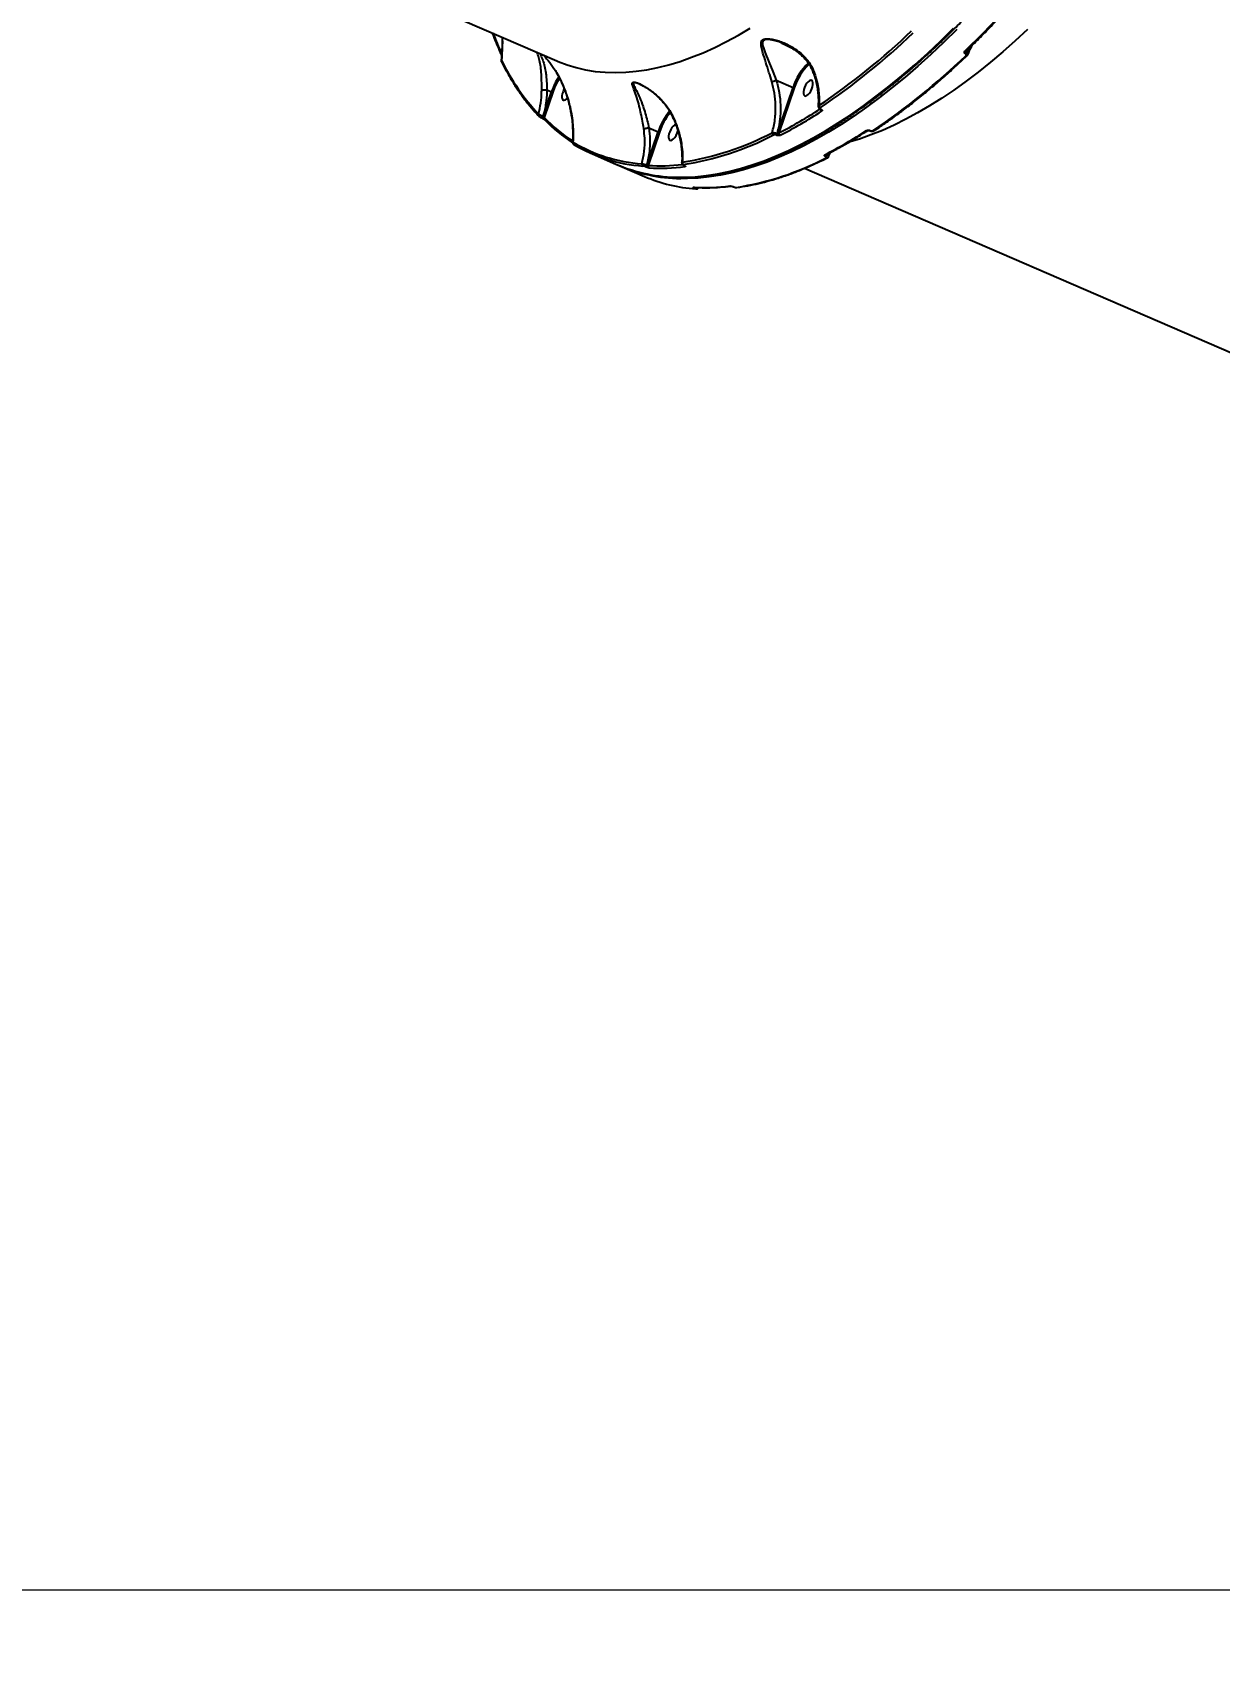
# Model space of a CAD drawing. Header units: millimetres. Extents: x -4153 to 4002, y -5023 to 3197.
# Drawn here: x -843 to -210, y -3019 to -2144 of the extents above; entities that cross this region are included whole.
import ezdxf

# ---------------------------------------------------------------- set-up
doc = ezdxf.new("R2010")
doc.units = ezdxf.units.MM
for name, color, linetype in [('DIKOM_ОБЪЕКТ', 7, 'Continuous'), ('DIKOM_РАЗМЕР_ЗОНА', 7, 'Continuous'), ('DIKOM_РАЗМЕР_ОБЪЕКТА', 7, 'Continuous')]:
    doc.layers.add(name, color=color, linetype=linetype)
doc.styles.add('style1', font='arialbd.ttf', dxfattribs={"width": 0.8})
doc.dimstyles.new('1-50', dxfattribs={"dimtxt": 300, "dimasz": 200, "dimexe": 100, "dimexo": 0, "dimgap": 100, "dimtad": 1, "dimtxsty": 'style1', "dimcen": 200, "dimclrd": 7, "dimclre": 7, "dimclrt": 7, "dimadec": 1, "dimazin": 2, "dimtfac": 1, "dimtmove": 0, "dimatfit": 2, "dimfxl": 0, "dimlwd": 25, "dimlwe": 18, "dimarcsym": 0})

# ---------------------------------------------------------------- blocks, each defined once
blk = doc.blocks.new('*D9')
at = {"layer": 'Defpoints', "color": 0, "transparency": 16777216}
for p in [(2370.19, 1747.32), (-2106.31, -2974.61), (1195.51, -2974.61)]:
    blk.add_point(p, dxfattribs=at)
at = {"layer": 'DIKOM_РАЗМЕР_ОБЪЕКТА', "color": 7, "lineweight": 18, "transparency": 16777216}
for p, q in [((2370.19, 1747.32), (-2206.31, 1747.32)), ((1195.51, -2974.61), (-2206.31, -2974.61))]:
    blk.add_line(p, q, dxfattribs=at)
at = {"layer": 'DIKOM_РАЗМЕР_ОБЪЕКТА', "color": 7, "lineweight": 25, "transparency": 16777216}
blk.add_line((-2106.31, 1547.32), (-2106.31, -2774.61), dxfattribs=at)
at = {"layer": 'DIKOM_РАЗМЕР_ОБЪЕКТА', "color": 7, "transparency": 16777216}
for points in [[(-2139.64, 1547.32), (-2072.98, 1547.32), (-2106.31, 1747.32)], [(-2139.64, -2774.61), (-2072.98, -2774.61), (-2106.31, -2974.61)]]:
    blk.add_solid(points, dxfattribs=at)
at = {"layer": 'DIKOM_РАЗМЕР_ОБЪЕКТА', "color": 7, "transparency": 16777216, "insert": (-2359.48, -612.26), "char_height": 300, "attachment_point": 5, "rotation": 90, "style": 'style1'}
blk.add_mtext('{\\fArial|b0|i0|c204|p34;4700}', dxfattribs=at)
blk = doc.blocks.new('*D10')
at = {"layer": 'Defpoints', "color": 0, "transparency": 16777216}
for p in [(4001.69, -909.96), (-3216.31, -1859.46), (4001.69, -4923)]:
    blk.add_point(p, dxfattribs=at)
at = {"layer": 'DIKOM_РАЗМЕР_ЗОНА', "color": 7, "lineweight": 18, "transparency": 16777216}
for p, q in [((4001.69, -909.96), (4001.69, -5023)), ((-3216.31, -1859.46), (-3216.31, -5023))]:
    blk.add_line(p, q, dxfattribs=at)
at = {"layer": 'DIKOM_РАЗМЕР_ЗОНА', "color": 7, "lineweight": 25, "transparency": 16777216}
blk.add_line((-3016.31, -4923), (3801.69, -4923), dxfattribs=at)
at = {"layer": 'DIKOM_РАЗМЕР_ЗОНА', "color": 7, "transparency": 16777216}
for points in [[(-3016.31, -4889.67), (-3016.31, -4956.33), (-3216.31, -4923)], [(3801.69, -4889.67), (3801.69, -4956.33), (4001.69, -4923)]]:
    blk.add_solid(points, dxfattribs=at)
at = {"layer": 'DIKOM_РАЗМЕР_ЗОНА', "color": 7, "transparency": 16777216, "insert": (392.69, -4669.83), "char_height": 300, "attachment_point": 5, "style": 'style1'}
blk.add_mtext('{\\fArial|b0|i0|c204|p34;7200}', dxfattribs=at)
blk = doc.blocks.new('*D11')
at = {"layer": 'Defpoints', "color": 0, "transparency": 16777216}
for p in [(2631.36, 3197.31), (-3702.81, -4429.79), (2071.05, -4429.79)]:
    blk.add_point(p, dxfattribs=at)
at = {"layer": 'DIKOM_РАЗМЕР_ЗОНА', "color": 7, "lineweight": 18, "transparency": 16777216}
for p, q in [((2631.36, 3197.31), (-3802.81, 3197.31)), ((2071.05, -4429.79), (-3802.81, -4429.79))]:
    blk.add_line(p, q, dxfattribs=at)
at = {"layer": 'DIKOM_РАЗМЕР_ЗОНА', "color": 7, "lineweight": 25, "transparency": 16777216}
blk.add_line((-3702.81, 2997.31), (-3702.81, -4229.79), dxfattribs=at)
at = {"layer": 'DIKOM_РАЗМЕР_ЗОНА', "color": 7, "transparency": 16777216}
for points in [[(-3736.14, 2997.31), (-3669.48, 2997.31), (-3702.81, 3197.31)], [(-3736.14, -4229.79), (-3669.48, -4229.79), (-3702.81, -4429.79)]]:
    blk.add_solid(points, dxfattribs=at)
at = {"layer": 'DIKOM_РАЗМЕР_ЗОНА', "color": 7, "transparency": 16777216, "insert": (-3955.98, -616.24), "char_height": 300, "attachment_point": 5, "rotation": 90, "style": 'style1'}
blk.add_mtext('{\\fArial|b0|i0|c204|p34;7600}', dxfattribs=at)
blk = doc.blocks.new('*D12')
at = {"layer": 'Defpoints', "color": 0, "transparency": 16777216}
for p in [(-1688.31, 690.56), (2486.69, 690.56), (-1688.31, -3442.2)]:
    blk.add_point(p, dxfattribs=at)
at = {"layer": 'DIKOM_РАЗМЕР_ОБЪЕКТА', "color": 7, "lineweight": 18, "transparency": 16777216}
for p, q in [((-1688.31, 690.56), (-1688.31, -3542.2)), ((2486.69, 690.56), (2486.69, -3542.2))]:
    blk.add_line(p, q, dxfattribs=at)
at = {"layer": 'DIKOM_РАЗМЕР_ОБЪЕКТА', "color": 7, "lineweight": 25, "transparency": 16777216}
blk.add_line((2286.69, -3442.2), (-1488.31, -3442.2), dxfattribs=at)
at = {"layer": 'DIKOM_РАЗМЕР_ОБЪЕКТА', "color": 7, "transparency": 16777216}
for points in [[(-1488.31, -3408.87), (-1488.31, -3475.54), (-1688.31, -3442.2)], [(2286.69, -3408.87), (2286.69, -3475.54), (2486.69, -3442.2)]]:
    blk.add_solid(points, dxfattribs=at)
at = {"layer": 'DIKOM_РАЗМЕР_ОБЪЕКТА', "color": 7, "transparency": 16777216, "insert": (399.19, -3189.03), "char_height": 300, "attachment_point": 5, "style": 'style1'}
blk.add_mtext('{\\fArial|b0|i0|c204|p34;4175}', dxfattribs=at)

msp = doc.modelspace()

# ---------------------------------------------------------------- linework, layer by layer
at = {"layer": 'DIKOM_ОБЪЕКТ', "color": 7, "linetype": 'Continuous'}
for p, q in [((-832.046, -2042.27), (-563.154, -2158.721)), ((-442.278, -2149.679), (-443.203, -2149.265)), ((-344.295, -2152.985), (-344.705, -2154.176)), ((-344.62, -2154.213), (-343.856, -2152.558)), ((-345.072, -2154.964), (-345.157, -2154.927)), ((-344.705, -2154.176), (-344.62, -2154.213)), ((-446.123, -2169.039), (-437.137, -2172.931)), ((-570.37, -2188.215), (-565.973, -2175.187)), ((-565.327, -2175.367), (-569.905, -2188.934)), ((-568.418, -2174.129), (-568.412, -2174.13)), ((-568.412, -2174.13), (-565.973, -2175.187)), ((-445.521, -2197.433), (-437.137, -2172.931)), ((-436.491, -2173.113), (-444.724, -2197.172)), ((-571.263, -2189.122), (-571.236, -2189.134)), ((-570.397, -2188.204), (-570.37, -2188.215)), ((-422.63, -2184.473), (-422.585, -2184.493)), ((-422.342, -2184.416), (-422.296, -2184.435)), ((-515.088, -2214.282), (-509.074, -2196.587)), ((-508.429, -2196.769), (-514.455, -2214.502)), ((-514.121, -2194.402), (-509.074, -2196.587)), ((-445.587, -2197.404), (-445.521, -2197.433)), ((-396.175, -2195.931), (-396.13, -2195.95)), ((-395.886, -2195.873), (-395.841, -2195.893)), ((-446.152, -2198.319), (-446.218, -2198.29)), ((-544.509, -2208.207), (-531.254, -2213.947)), ((-529.604, -2214.662), (-516.35, -2220.402)), ((-515.886, -2215.213), (-515.932, -2215.193)), ((-515.133, -2214.263), (-515.088, -2214.282)), ((-495.433, -2214.423), (-495.367, -2214.451)), ((-495.318, -2214.437), (-495.252, -2214.465)), ((-419.676, -2209.785), (-419.742, -2209.756)), ((-418.989, -2208.514), (-419.111, -2208.87)), ((-419.111, -2208.87), (-419.045, -2208.899)), ((-419.045, -2208.899), (-418.796, -2208.413)), ((-430.948, -2215.977), (-162.056, -2332.429)), ((-489.754, -2226.224), (-489.754, -2226.224)), ((-489.431, -2226.67), (-489.476, -2226.65)), ((-468.957, -2225.889), (-468.891, -2225.917)), ((-468.842, -2225.903), (-468.776, -2225.931))]:
    msp.add_line(p, q, dxfattribs=at)
at = {"layer": 'DIKOM_ОБЪЕКТ', "color": 7, "linetype": 'Continuous', "flags": 128}
for points in [[(-345.345, -2153.385), (-342.035, -2150.172), (-338.726, -2146.898), (-335.42, -2143.562), (-332.117, -2140.166), (-328.818, -2136.71), (-325.523, -2133.195), (-322.233, -2129.622), (-318.949, -2125.992)], [(-563.154, -2158.721), (-562.471, -2159.013), (-557.707, -2160.826), (-552.806, -2162.312), (-547.774, -2163.467), (-542.615, -2164.293), (-537.333, -2164.787), (-531.935, -2164.949), (-526.424, -2164.779), (-520.806, -2164.278), (-515.087, -2163.445), (-509.27, -2162.282), (-503.363, -2160.789), (-497.37, -2158.968), (-491.297, -2156.821), (-485.15, -2154.35), (-478.934, -2151.556), (-472.655, -2148.443), (-466.319, -2145.014), (-459.932, -2141.271)], [(-497.849, -2220.79), (-495.178, -2220.777), (-489.383, -2220.507), (-483.482, -2219.907), (-477.481, -2218.977), (-471.385, -2217.718), (-465.198, -2216.131), (-458.927, -2214.218), (-452.576, -2211.98), (-446.15, -2209.42), (-439.656, -2206.538), (-433.098, -2203.338), (-426.482, -2199.822), (-419.815, -2195.994), (-413.1, -2191.856), (-406.344, -2187.412), (-399.553, -2182.666), (-392.732, -2177.622), (-385.887, -2172.283), (-379.024, -2166.655), (-372.149, -2160.743), (-365.267, -2154.55), (-358.385, -2148.083), (-351.507, -2141.347)], [(-349.857, -2142.062), (-356.734, -2148.798), (-363.617, -2155.265), (-370.499, -2161.457), (-377.374, -2167.37), (-384.237, -2172.998), (-391.082, -2178.336), (-397.902, -2183.381), (-404.693, -2188.127), (-411.449, -2192.571), (-418.164, -2196.709), (-424.832, -2200.537), (-431.447, -2204.053), (-438.005, -2207.253), (-444.5, -2210.135), (-450.925, -2212.695), (-457.276, -2214.933), (-463.548, -2216.846), (-469.734, -2218.433), (-475.83, -2219.692), (-481.831, -2220.622), (-487.732, -2221.222), (-493.527, -2221.492), (-497.084, -2221.494)], [(-312.062, -2141.949), (-318.642, -2148.05), (-325.218, -2153.873), (-331.786, -2159.413), (-338.339, -2164.665), (-344.871, -2169.623), (-351.376, -2174.285), (-357.847, -2178.643), (-364.279, -2182.696), (-370.666, -2186.439), (-377.002, -2189.868), (-383.281, -2192.982), (-389.497, -2195.775), (-395.644, -2198.247), (-401.717, -2200.393), (-407.373, -2202.12)], [(-443.203, -2149.265), (-444.618, -2148.631), (-447.346, -2147.79), (-450.055, -2147.301), (-452.058, -2147.372), (-452.413, -2147.479), (-453.102, -2147.937), (-453.235, -2148.117), (-453.491, -2149.05), (-453.356, -2150.321), (-452.968, -2151.684), (-451.934, -2154.448), (-449.99, -2159.195), (-447.897, -2164.39), (-446.125, -2169.038), (-446.125, -2169.039), (-446.125, -2169.039)], [(-431.383, -2174.028), (-431.574, -2175.161), (-431.561, -2176.14), (-431.344, -2176.886), (-430.942, -2177.339), (-430.387, -2177.461), (-429.724, -2177.243), (-429.006, -2176.702), (-428.292, -2175.883), (-427.64, -2174.851), (-427.102, -2173.69), (-426.722, -2172.495), (-426.531, -2171.362), (-426.544, -2170.383), (-426.761, -2169.637), (-427.163, -2169.184), (-427.718, -2169.062), (-428.381, -2169.28), (-429.099, -2169.821), (-429.813, -2170.64), (-430.465, -2171.672), (-431.003, -2172.833), (-431.383, -2174.028)], [(-560.219, -2176.284), (-560.41, -2177.417), (-560.397, -2178.396), (-560.18, -2179.142), (-559.778, -2179.595), (-559.223, -2179.717), (-558.56, -2179.498), (-557.842, -2178.958), (-557.512, -2178.614)], [(-570.397, -2188.204), (-570.487, -2188.428), (-570.598, -2188.639), (-570.726, -2188.825), (-570.861, -2188.975), (-570.997, -2189.079), (-571.125, -2189.132), (-571.238, -2189.131), (-571.263, -2189.122)], [(-570.37, -2188.215), (-570.46, -2188.44), (-570.571, -2188.651), (-570.698, -2188.837), (-570.834, -2188.986), (-570.97, -2189.091), (-571.098, -2189.144), (-571.211, -2189.143), (-571.236, -2189.134)], [(-569.801, -2189.984), (-569.694, -2190.077), (-569.542, -2190.163)], [(-503.32, -2197.684), (-503.511, -2198.818), (-503.498, -2199.797), (-503.282, -2200.543), (-502.88, -2200.995), (-502.324, -2201.117), (-501.661, -2200.899), (-500.943, -2200.358), (-500.23, -2199.539), (-499.577, -2198.507), (-499.039, -2197.347), (-498.659, -2196.152), (-498.589, -2195.838)], [(-499.615, -2192.716), (-499.655, -2192.719), (-500.318, -2192.937), (-501.036, -2193.477), (-501.75, -2194.297), (-502.402, -2195.329), (-502.94, -2196.489), (-503.32, -2197.684)], [(-495.433, -2214.423), (-495.391, -2214.436), (-495.318, -2214.437)], [(-495.372, -2214.449), (-495.325, -2214.464), (-495.252, -2214.465)], [(-489.756, -2226.223), (-489.858, -2226.21), (-490.025, -2226.159)], [(-488.795, -2227.061), (-488.901, -2227.047), (-489.061, -2226.996)], [(-468.96, -2225.888), (-468.916, -2225.902), (-468.842, -2225.903)], [(-468.888, -2225.919), (-468.85, -2225.93), (-468.776, -2225.931)]]:
    msp.add_lwpolyline(points, dxfattribs=at)
at = {"layer": 'DIKOM_ОБЪЕКТ', "color": 7, "linetype": 'Continuous'}
for centre, radius, start, end in [((-440.305, -2084.807), 167.668, 200.667374, 204.721028), ((-624.618, -1882.536), 361.268, 303.858937, 313.937598), ((-624.364, -1882.995), 362.106, 303.859558, 313.937132), ((-345.037, -2152.839), 0.628, 240.543245, 306.095226), ((-591.949, -2158.881), 0.798, 149.507109, 205.292754), ((-486.109, -2106.425), 118.564, 206.04106, 222.925828), ((-408.526, -2181.733), 29.934, 133.098317, 162.898254), ((-407.564, -2182.382), 30.376, 133.902366, 162.234122), ((-596.191, -1895.207), 362.084, 303.859259, 313.937431), ((-346.555, -2153.575), 1.945, 315.935289, 341.99291), ((-346.473, -2153.61), 1.949, 315.964013, 341.964186), ((-344.641, -2155.421), 0.607, 239.32299, 307.391056), ((-531.386, -2186.997), 36.547, 147.226148, 161.14602), ((-531.711, -2186.857), 35.526, 147.74355, 161.13005), ((-550.491, -2178.718), 10.028, 150.133458, 165.951189), ((-436.227, -2170.945), 2.185, 245.38987, 263.049475), ((-572.155, -2187.569), 0.866, 152.788183, 222.282235), ((-569.148, -2189.389), 0.884, 149.010186, 222.392979), ((-506.479, -2127.522), 88.286, 224.07532, 236.826968), ((-477.174, -2207.116), 33.592, 140.150352, 161.734533), ((-477.444, -2207.003), 32.631, 140.435414, 161.722853), ((-556.265, -1980.115), 244.039, 297.197652, 303.208947), ((-555.843, -1980.894), 244.568, 297.197162, 303.209767), ((-422.091, -2182.558), 1.247, 179.038502, 245.202009), ((-422.54, -2184.176), 0.311, 253.186732, 309.560801), ((-421.364, -2184.382), 1.251, 184.574642, 245.07743), ((-422.493, -2184.199), 0.308, 252.108655, 309.825689), ((-505.885, -2128.519), 88.613, 224.079274, 236.46926), ((-520.179, -2059.071), 155.588, 278.870951, 297.536165), ((-447.073, -2197.152), 1.182, 174.303108, 244.558981), ((-447.136, -2196.969), 1.609, 304.79462, 344.299392), ((-447.068, -2196.999), 1.607, 304.762858, 344.316581), ((-443.557, -2197.354), 1.181, 171.158057, 244.676661), ((-531.902, -1991.271), 244.554, 297.196991, 303.209937), ((-397.651, -2195.267), 0.687, 243.497341, 300.581594), ((-396.083, -2195.636), 0.308, 252.292371, 309.694598), ((-396.039, -2195.655), 0.309, 252.84264, 309.740858), ((-394.148, -2195.27), 0.688, 243.523463, 300.750977), ((-553.697, -2202.444), 0.915, 155.901041, 243.944062), ((-512.264, -2131.507), 82.255, 239.077619, 266.186306), ((-511.737, -2132.547), 82.436, 239.077168, 266.186059), ((-519.667, -2059.958), 155.924, 278.87053, 297.536581), ((-497.64, -2134.815), 85.976, 246.984802, 269.860451), ((-496.238, -2136.701), 84.796, 246.221934, 269.428732), ((-516.765, -2213.89), 1.018, 162.246605, 243.468685), ((-516.335, -2214.039), 1.223, 289.277548, 349.444931), ((-516.289, -2214.059), 1.222, 289.268239, 349.471154), ((-513.497, -2214.875), 1.028, 158.722211, 243.284729), ((-508.562, -2112.742), 101.931, 266.685901, 276.955053), ((-508.051, -2113.426), 102.538, 266.696473, 277.433679), ((-495.148, -2213.059), 1.07, 165.894765, 243.632787), ((-494.368, -2214.202), 0.992, 196.625783, 245.169222), ((-491.514, -2072.136), 155.943, 278.871507, 297.535435), ((-419.821, -2208.138), 0.719, 244.674229, 295.635119), ((-420.662, -2208.434), 1.611, 304.820742, 344.27327), ((-420.594, -2208.463), 1.609, 304.788956, 344.290482), ((-419.115, -2209.759), 0.724, 244.88884, 295.420508), ((-483.318, -2143.47), 83.724, 246.762974, 266.066636), ((-484.116, -2123.809), 102.52, 266.695527, 277.434625), ((-489.595, -2225.941), 0.72, 279.457672, 332.706091), ((-489.552, -2225.95), 0.73, 279.584881, 333.751887), ((-470.537, -2224.76), 0.774, 246.114265, 277.394032), ((-467.149, -2225.495), 0.785, 246.340317, 277.564148)]:
    msp.add_arc(centre, radius, start, end, dxfattribs=at)
for points, knots in [([(-497.531, -2220.83), (-497.113, -2220.842), (-494.906, -2220.904), (-490.812, -2220.723), (-485.247, -2220.277), (-479.583, -2219.511), (-473.834, -2218.456), (-468.002, -2217.105), (-462.093, -2215.461), (-456.109, -2213.526), (-450.057, -2211.299), (-443.942, -2208.784), (-437.766, -2205.982), (-431.536, -2202.895), (-425.257, -2199.526), (-418.932, -2195.878), (-412.567, -2191.953), (-406.167, -2187.755), (-399.736, -2183.285), (-393.278, -2178.55), (-386.801, -2173.551), (-380.306, -2168.292), (-373.801, -2162.778), (-367.288, -2157.013), (-360.774, -2151.001), (-354.264, -2144.746), (-347.761, -2138.254), (-341.271, -2131.529), (-334.798, -2124.577), (-328.349, -2117.403), (-321.926, -2110.011), (-315.535, -2102.408), (-309.181, -2094.599), (-302.869, -2086.59), (-296.603, -2078.388), (-290.388, -2069.998), (-284.229, -2061.427), (-278.13, -2052.68), (-272.095, -2043.766), (-266.13, -2034.689), (-260.239, -2025.458), (-254.426, -2016.079), (-248.695, -2006.56), (-243.051, -1996.906), (-237.498, -1987.127), (-232.042, -1977.227), (-227.274, -1968.332), (-224.352, -1962.714), (-223.183, -1960.466)], [0, 0, 0, 0, 0.0051791, 0.0273898, 0.0496128, 0.0718475, 0.0940928, 0.1163475, 0.1386106, 0.1608802, 0.1831555, 0.2054352, 0.2277183, 0.2500035, 0.2722901, 0.2945778, 0.316866, 0.3391541, 0.3614416, 0.3837287, 0.4060147, 0.4282999, 0.450584, 0.4728672, 0.4951491, 0.5174301, 0.5397103, 0.5619889, 0.5842667, 0.6065434, 0.6288197, 0.6510947, 0.6733692, 0.6956427, 0.7179154, 0.7401874, 0.7624588, 0.7847298, 0.8070002, 0.8292701, 0.8515396, 0.8738085, 0.896077, 0.9183452, 0.9406128, 0.9628808, 0.9851483, 1, 1, 1, 1]), ([(-344.667, -2153.346), (-343.525, -2152.242), (-340.214, -2149.041), (-334.739, -2143.56), (-328.25, -2136.827), (-322.765, -2130.936), (-319.448, -2127.257), (-318.282, -2125.964)], [0, 0, 0, 0, 0.1293335, 0.3751375, 0.6209365, 0.8667287, 1, 1, 1, 1]), ([(-597.597, -2143.805), (-597.332, -2144.537), (-596.309, -2147.365), (-594.655, -2151.373), (-593.197, -2154.542), (-592.62, -2155.795)], [0, 0, 0, 0, 0.1743495, 0.6735815, 1, 1, 1, 1]), ([(-592.386, -2146.062), (-592.373, -2147.841), (-592.349, -2151.421), (-592.529, -2155.523), (-592.779, -2157.813), (-592.84, -2158.37)], [0, 0, 0, 0, 0.4276905, 0.8607057, 1, 1, 1, 1]), ([(-592.307, -2146.096), (-592.285, -2146.521), (-592.196, -2148.237), (-592.25, -2152.388), (-592.483, -2156.056), (-592.636, -2158.476)], [0, 0, 0, 0, 0.1007899, 0.4067717, 1, 1, 1, 1]), ([(-571.229, -2174.102), (-571.223, -2172.495), (-571.214, -2169.887), (-571.332, -2166.468), (-571.557, -2163.347), (-571.997, -2160.103), (-572.733, -2156.771), (-573.438, -2155.025), (-573.81, -2154.107)], [0, 0, 0, 0, 0.1907455, 0.3095392, 0.4310645, 0.6102614, 0.7948641, 1, 1, 1, 1]), ([(-448.485, -2169.689), (-448.985, -2168.058), (-450.075, -2164.504), (-451.688, -2159.393), (-453.073, -2155.053), (-453.894, -2152.068), (-454.208, -2150.218), (-454.221, -2148.938), (-453.847, -2147.858), (-453.117, -2147.299), (-451.971, -2146.92), (-450.214, -2146.837), (-447.573, -2147.259), (-443.776, -2148.321), (-439.047, -2150.36), (-434.324, -2153.408), (-430.621, -2156.837), (-427.741, -2160.421), (-426.485, -2163.324), (-425.833, -2164.834)], [0, 0, 0, 0, 0.0790188, 0.1721792, 0.2680583, 0.3287285, 0.3610586, 0.3938998, 0.4223307, 0.4513198, 0.4599425, 0.498991, 0.5446039, 0.5914332, 0.6876198, 0.7865788, 0.8546754, 0.9244456, 1, 1, 1, 1]), ([(-443.162, -2149.189), (-442.599, -2149.422), (-441.048, -2150.063), (-438.549, -2151.373), (-435.762, -2153.142), (-433.301, -2155.086), (-431.181, -2157.129), (-429.402, -2159.272), (-427.894, -2161.614), (-426.854, -2163.607), (-426.435, -2164.856), (-426.306, -2165.242)], [0, 0, 0, 0, 0.0765558, 0.2105692, 0.3535524, 0.4902508, 0.6029587, 0.7224453, 0.8387351, 0.9502687, 1, 1, 1, 1]), ([(-345.157, -2154.927), (-345.213, -2154.9), (-345.406, -2154.807), (-345.638, -2154.576), (-345.759, -2154.223), (-345.697, -2153.801), (-345.47, -2153.532), (-345.345, -2153.385)], [0, 0, 0, 0, 0.0795994, 0.2756672, 0.4707862, 0.7105496, 1, 1, 1, 1]), ([(-344.746, -2153.448), (-344.778, -2153.547), (-344.834, -2153.724), (-344.844, -2153.938), (-344.81, -2154.07), (-344.767, -2154.14), (-344.724, -2154.165), (-344.705, -2154.176)], [0, 0, 0, 0, 0.3819475, 0.6808973, 0.8046339, 0.9178615, 1, 1, 1, 1]), ([(-344.742, -2153.432), (-344.744, -2153.434), (-344.75, -2153.438), (-344.686, -2153.373), (-344.654, -2153.342)], [0, 0, 0, 0, 0.510986, 1, 1, 1, 1]), ([(-343.824, -2155.276), (-343.749, -2155.081), (-343.164, -2153.543), (-342.397, -2151.88), (-341.628, -2150.473), (-341.539, -2150.309)], [0, 0, 0, 0, 0.1138829, 0.8968106, 1, 1, 1, 1]), ([(-592.846, -2158.37), (-592.852, -2158.452), (-592.869, -2158.675), (-592.793, -2158.961), (-592.698, -2159.142), (-592.659, -2159.217)], [0, 0, 0, 0, 0.2547513, 0.6933432, 1, 1, 1, 1]), ([(-592.837, -2158.37), (-592.828, -2158.38), (-592.815, -2158.393), (-592.681, -2158.455), (-592.636, -2158.476)], [0, 0, 0, 0, 0.6661689, 1, 1, 1, 1]), ([(-592.67, -2159.222), (-592.178, -2160.188), (-590.751, -2162.988), (-588.266, -2167.427), (-585.163, -2172.452), (-581.901, -2177.21), (-578.484, -2181.698), (-575.433, -2185.322), (-573.496, -2187.401), (-572.794, -2188.154)], [0, 0, 0, 0, 0.0864552, 0.2506158, 0.4147432, 0.5788124, 0.7428152, 0.9067425, 1, 1, 1, 1]), ([(-572.298, -2154.762), (-571.82, -2155.68), (-570.917, -2157.414), (-569.904, -2160.678), (-569.232, -2163.817), (-568.823, -2166.847), (-568.554, -2170.1), (-568.418, -2172.604), (-568.418, -2174.129), (-568.418, -2174.129)], [0, 0, 0, 0, 0.20663566, 0.39048769, 0.57405523, 0.69385033, 0.81355587, 0.99994167, 1, 1, 1, 1]), ([(-570.265, -2155.642), (-569.136, -2156.898), (-566.837, -2159.455), (-564.924, -2162.378), (-563.95, -2163.865)], [0, 0, 0, 0, 0.4911414, 1, 1, 1, 1]), ([(-393.796, -2195.86), (-392.673, -2195.112), (-389.413, -2192.94), (-383.994, -2189.138), (-377.534, -2184.371), (-371.053, -2179.337), (-364.557, -2174.046), (-358.051, -2168.499), (-351.652, -2162.802), (-347.059, -2158.547), (-344.637, -2156.25), (-344.273, -2155.904)], [0, 0, 0, 0, 0.0688546, 0.1997302, 0.330604, 0.4614732, 0.5923368, 0.7231944, 0.8540451, 0.978002, 1, 1, 1, 1]), ([(-344.951, -2155.943), (-344.868, -2155.846), (-344.721, -2155.674), (-344.685, -2155.405), (-344.764, -2155.186), (-344.913, -2155.042), (-345.035, -2154.982), (-345.072, -2154.964)], [0, 0, 0, 0, 0.3026271, 0.5346836, 0.7254722, 0.9171003, 1, 1, 1, 1]), ([(-344.62, -2154.213), (-344.547, -2154.25), (-344.306, -2154.374), (-343.993, -2154.619), (-343.801, -2154.94), (-343.751, -2155.169), (-343.833, -2155.266), (-343.837, -2155.271)], [0, 0, 0, 0, 0.122453, 0.4032665, 0.6724408, 0.9838847, 1, 1, 1, 1]), ([(-344.285, -2155.893), (-344.224, -2155.841), (-344.026, -2155.673), (-343.921, -2155.433), (-343.848, -2155.268)], [0, 0, 0, 0, 0.308283, 1, 1, 1, 1]), ([(-563.954, -2163.94), (-563.619, -2164.485), (-562.643, -2166.07), (-561.226, -2168.85), (-559.682, -2172.282), (-558.319, -2175.891), (-557.141, -2179.649), (-556.167, -2183.528), (-555.415, -2187.492), (-554.892, -2191.518), (-554.623, -2195.551), (-554.58, -2199.135), (-554.74, -2201.317), (-554.805, -2202.199)], [0, 0, 0, 0, 0.04581602, 0.13344988, 0.22395419, 0.31745643, 0.41391452, 0.51306101, 0.61440129, 0.71750015, 0.82291522, 0.92838234, 1, 1, 1, 1]), ([(-563.95, -2163.865), (-563.775, -2164.156), (-562.892, -2165.62), (-561.431, -2168.329), (-559.123, -2173.335), (-557.353, -2178.388), (-555.972, -2183.752), (-555.139, -2188.064), (-554.575, -2192.772), (-554.329, -2197.467), (-554.465, -2200.536), (-554.533, -2202.071)], [0, 0, 0, 0, 0.0242969, 0.1222497, 0.2202164, 0.4215172, 0.5118842, 0.6322331, 0.752591, 0.8762951, 1, 1, 1, 1]), ([(-516.812, -2194.752), (-517.021, -2193.473), (-517.472, -2190.726), (-518.25, -2186.73), (-519.258, -2182.429), (-520.504, -2178.168), (-521.778, -2174.625), (-522.62, -2172.375), (-522.947, -2171.103), (-522.934, -2170.383), (-522.573, -2170.106), (-522.034, -2170.033), (-521.19, -2170.136), (-519.38, -2170.781), (-517.046, -2171.935), (-513.627, -2174), (-509.456, -2177.192), (-505.807, -2181.041), (-503.306, -2184.481), (-502.304, -2186.305), (-501.8, -2187.222)], [0, 0, 0, 0, 0.0590579, 0.1267742, 0.1965312, 0.289999, 0.3861951, 0.4527715, 0.4864333, 0.5209088, 0.5489154, 0.5542531, 0.5800488, 0.6152127, 0.6617352, 0.7094972, 0.8061432, 0.9056077, 0.9525564, 1, 1, 1, 1]), ([(-519.214, -2171.048), (-519.234, -2171.038), (-519.848, -2170.734), (-520.834, -2170.413), (-521.633, -2170.289), (-522.1, -2170.362), (-522.36, -2170.649), (-522.234, -2171.364), (-521.679, -2172.641), (-520.549, -2174.864), (-518.91, -2178.338), (-517.298, -2182.473), (-515.961, -2186.653), (-515.035, -2190.516), (-514.266, -2193.144), (-514.127, -2194.4), (-514.127, -2194.401)], [0, 0, 0, 0, 0.001794, 0.0560558, 0.0946228, 0.1025864, 0.1449488, 0.1988331, 0.2531062, 0.3620319, 0.5192385, 0.6763338, 0.7900219, 0.9035393, 0.9999451, 1, 1, 1, 1]), ([(-519.214, -2171.048), (-519.102, -2171.095), (-518.585, -2171.313), (-517.515, -2171.856), (-515.897, -2172.772), (-513.891, -2174.059), (-511.584, -2175.769), (-509.15, -2177.879), (-506.89, -2180.188), (-504.916, -2182.613), (-503.28, -2184.979), (-502.405, -2186.62), (-501.991, -2187.397)], [0, 0, 0, 0, 0.0178574, 0.0820697, 0.1578971, 0.2574186, 0.3822635, 0.5139897, 0.6524668, 0.7764457, 0.8940039, 1, 1, 1, 1]), ([(-448.485, -2169.689), (-448.433, -2169.683), (-448.283, -2169.666), (-447.925, -2169.601), (-447.378, -2169.468), (-446.719, -2169.268), (-446.323, -2169.115), (-446.125, -2169.039)], [0, 0, 0, 0, 0.0873031, 0.2536323, 0.5024281, 0.7511872, 1, 1, 1, 1]), ([(-448.25, -2197.034), (-447.694, -2194.671), (-446.568, -2189.876), (-446.281, -2182.76), (-446.841, -2175.933), (-447.933, -2171.786), (-448.485, -2169.689)], [0, 0, 0, 0, 0.2625617, 0.5326657, 0.7636501, 1, 1, 1, 1]), ([(-446.125, -2169.039), (-446.125, -2169.039), (-446.124, -2169.039), (-446.123, -2169.039), (-446.123, -2169.039), (-446.123, -2169.039)], [0, 0, 0, 0, 0.3944821, 0.9037562, 1, 1, 1, 1]), ([(-446.123, -2169.039), (-445.539, -2171.18), (-444.357, -2175.513), (-443.712, -2182.54), (-443.93, -2189.953), (-445.029, -2194.898), (-445.587, -2197.404)], [0, 0, 0, 0, 0.2328908, 0.4713053, 0.7319732, 1, 1, 1, 1]), ([(-426.246, -2165.216), (-426.06, -2165.738), (-425.487, -2167.347), (-424.781, -2170.091), (-424.121, -2173.419), (-423.728, -2176.746), (-423.569, -2179.957), (-423.675, -2182.006), (-423.726, -2182.989)], [0, 0, 0, 0, 0.0878599, 0.2709777, 0.4556412, 0.641504, 0.8281399, 1, 1, 1, 1]), ([(-426.179, -2165.196), (-426.189, -2165.185), (-426.23, -2165.142), (-426.106, -2165.02), (-425.942, -2164.901), (-425.855, -2164.848), (-425.833, -2164.834)], [0, 0, 0, 0, 0.1667778, 0.6565342, 0.9122609, 1, 1, 1, 1]), ([(-425.833, -2164.834), (-425.208, -2166.869), (-424.189, -2170.184), (-423.474, -2174.812), (-423.168, -2178.705), (-423.28, -2181.244), (-423.337, -2182.537)], [0, 0, 0, 0, 0.3422115, 0.5572736, 0.7746115, 1, 1, 1, 1]), ([(-572.926, -2187.173), (-572.475, -2185.176), (-571.592, -2181.26), (-571.256, -2176.836), (-571.232, -2174.477), (-571.229, -2174.102)], [0, 0, 0, 0, 0.4665243, 0.9150096, 1, 1, 1, 1]), ([(-571.229, -2174.102), (-571.218, -2174.102), (-571.13, -2174.102), (-570.872, -2174.105), (-570.343, -2174.109), (-569.7, -2174.116), (-569.022, -2174.123), (-568.616, -2174.127), (-568.418, -2174.129)], [0, 0, 0, 0, 0.0259409, 0.2202796, 0.4179253, 0.6155254, 0.8131022, 1, 1, 1, 1]), ([(-568.412, -2174.13), (-568.418, -2174.519), (-568.457, -2176.975), (-568.847, -2181.744), (-569.862, -2185.973), (-570.397, -2188.204)], [0, 0, 0, 0, 0.0814783, 0.5156571, 1, 1, 1, 1]), ([(-565.327, -2175.367), (-565.334, -2175.367), (-565.352, -2175.367), (-565.407, -2175.361), (-565.509, -2175.342), (-565.662, -2175.301), (-565.826, -2175.247), (-565.924, -2175.207), (-565.973, -2175.187)], [0, 0, 0, 0, 0.0536195, 0.1414015, 0.3560921, 0.5708421, 0.7852929, 1, 1, 1, 1]), ([(-572.926, -2187.173), (-572.834, -2187.212), (-572.636, -2187.297), (-572.153, -2187.496), (-571.575, -2187.732), (-570.961, -2187.979), (-570.586, -2188.128), (-570.397, -2188.204)], [0, 0, 0, 0, 0.1847912, 0.3988308, 0.601244, 0.7990699, 1, 1, 1, 1]), ([(-572.792, -2188.149), (-572.756, -2188.187), (-572.597, -2188.357), (-572.282, -2188.575), (-571.805, -2188.862), (-571.448, -2189.045), (-571.269, -2189.118), (-571.225, -2189.136)], [0, 0, 0, 0, 0.0986134, 0.4321922, 0.6860119, 0.9232373, 1, 1, 1, 1]), ([(-571.234, -2189.136), (-571.225, -2189.139), (-571.126, -2189.18), (-570.878, -2189.3), (-570.52, -2189.492), (-570.169, -2189.706), (-569.929, -2189.874), (-569.813, -2189.972), (-569.804, -2189.982), (-569.801, -2189.985)], [0, 0, 0, 0, 0.01662039, 0.18808748, 0.37691926, 0.57943155, 0.78936045, 0.92577965, 1, 1, 1, 1]), ([(-570.37, -2188.215), (-570.335, -2188.234), (-570.289, -2188.257), (-570.201, -2188.328), (-570.103, -2188.432), (-570.001, -2188.597), (-569.931, -2188.771), (-569.914, -2188.881), (-569.905, -2188.934)], [0, 0, 0, 0, 0.1271126, 0.1626059, 0.3405465, 0.5454085, 0.7831305, 1, 1, 1, 1]), ([(-502.003, -2187.403), (-501.725, -2187.947), (-500.896, -2189.565), (-499.756, -2192.356), (-498.576, -2195.747), (-497.645, -2199.192), (-496.959, -2202.649), (-496.519, -2206.094), (-496.358, -2209.486), (-496.359, -2211.83), (-496.48, -2213.006), (-496.49, -2213.103)], [0, 0, 0, 0, 0.0658077, 0.1956663, 0.3265887, 0.4584, 0.5906625, 0.7226951, 0.8552602, 0.9880577, 1, 1, 1, 1]), ([(-501.952, -2187.377), (-501.961, -2187.374), (-501.984, -2187.365), (-501.908, -2187.3), (-501.828, -2187.242), (-501.8, -2187.222)], [0, 0, 0, 0, 0.2761063, 0.7508174, 1, 1, 1, 1]), ([(-501.8, -2187.222), (-500.868, -2189.228), (-498.979, -2193.291), (-497.388, -2198.857), (-496.467, -2203.867), (-496.037, -2208.291), (-496.136, -2211.289), (-496.186, -2212.798)], [0, 0, 0, 0, 0.2398778, 0.4858808, 0.6394255, 0.8185491, 1, 1, 1, 1]), ([(-423.665, -2183.014), (-423.661, -2183.169), (-423.654, -2183.474), (-423.433, -2183.883), (-423.102, -2184.233), (-422.794, -2184.387), (-422.629, -2184.469)], [0, 0, 0, 0, 0.2386047, 0.4690731, 0.7162852, 1, 1, 1, 1]), ([(-423.644, -2182.994), (-423.641, -2182.93), (-423.633, -2182.759), (-423.451, -2182.622), (-423.337, -2182.537)], [0, 0, 0, 0, 0.3761811, 1, 1, 1, 1]), ([(-422.614, -2183.69), (-422.667, -2183.735), (-422.773, -2183.826), (-422.798, -2183.997), (-422.714, -2184.171), (-422.548, -2184.316), (-422.4, -2184.387), (-422.342, -2184.416)], [0, 0, 0, 0, 0.2142402, 0.4284345, 0.6429199, 0.8577843, 1, 1, 1, 1]), ([(-422.589, -2184.493), (-422.554, -2184.508), (-422.477, -2184.543), (-422.428, -2184.581), (-422.428, -2184.582), (-422.428, -2184.582)], [0, 0, 0, 0, 0.3335697, 0.7480561, 1, 1, 1, 1]), ([(-422.296, -2184.435), (-422.209, -2184.478), (-421.989, -2184.584), (-421.741, -2184.8), (-421.615, -2185.06), (-421.651, -2185.316), (-421.811, -2185.45), (-421.891, -2185.517)], [0, 0, 0, 0, 0.1408086, 0.3553006, 0.5700376, 0.7849602, 1, 1, 1, 1]), ([(-517.735, -2213.58), (-517.255, -2211.386), (-516.283, -2206.939), (-516.08, -2200.544), (-516.591, -2196.501), (-516.812, -2194.752)], [0, 0, 0, 0, 0.3558552, 0.7214809, 1, 1, 1, 1]), ([(-516.812, -2194.752), (-516.793, -2194.752), (-516.719, -2194.753), (-516.497, -2194.746), (-516.059, -2194.71), (-515.427, -2194.63), (-514.745, -2194.523), (-514.333, -2194.442), (-514.127, -2194.401)], [0, 0, 0, 0, 0.03808439, 0.14918964, 0.36194498, 0.57464497, 0.78729653, 1, 1, 1, 1]), ([(-514.121, -2194.402), (-513.867, -2196.501), (-513.353, -2200.75), (-513.632, -2207.484), (-514.616, -2211.927), (-515.133, -2214.263)], [0, 0, 0, 0, 0.3165721, 0.6406597, 1, 1, 1, 1]), ([(-514.127, -2194.401), (-514.125, -2194.401), (-514.123, -2194.401), (-514.121, -2194.402), (-514.121, -2194.402)], [0, 0, 0, 0, 0.6367533, 1, 1, 1, 1]), ([(-508.429, -2196.769), (-508.437, -2196.769), (-508.456, -2196.768), (-508.511, -2196.762), (-508.61, -2196.743), (-508.764, -2196.702), (-508.927, -2196.647), (-509.025, -2196.607), (-509.074, -2196.587)], [0, 0, 0, 0, 0.0701278, 0.1412984, 0.3560905, 0.5705614, 0.7854559, 1, 1, 1, 1]), ([(-448.25, -2197.034), (-448.148, -2197.016), (-447.919, -2196.974), (-447.41, -2196.985), (-446.798, -2197.065), (-446.156, -2197.206), (-445.777, -2197.338), (-445.587, -2197.404)], [0, 0, 0, 0, 0.1700174, 0.3807889, 0.5867303, 0.7931366, 1, 1, 1, 1]), ([(-445.521, -2197.433), (-445.481, -2197.446), (-445.432, -2197.462), (-445.321, -2197.472), (-445.185, -2197.458), (-445.002, -2197.392), (-444.842, -2197.293), (-444.761, -2197.21), (-444.724, -2197.172)], [0, 0, 0, 0, 0.144569, 0.1755709, 0.3627332, 0.5711245, 0.8047422, 1, 1, 1, 1]), ([(-419.51, -2208.786), (-418.412, -2208.218), (-415.229, -2206.571), (-409.924, -2203.626), (-403.619, -2199.905), (-399.396, -2197.2), (-397.301, -2195.858)], [0, 0, 0, 0, 0.1499063, 0.4348018, 0.7197085, 1, 1, 1, 1]), ([(-397.958, -2195.882), (-397.85, -2195.827), (-397.635, -2195.716), (-397.172, -2195.646), (-396.669, -2195.658), (-396.221, -2195.743), (-395.981, -2195.836), (-395.886, -2195.873)], [0, 0, 0, 0, 0.215041, 0.4299531, 0.6447514, 0.8592794, 1, 1, 1, 1]), ([(-397.299, -2195.858), (-397.299, -2195.857), (-397.297, -2195.857), (-397.229, -2195.83), (-397.095, -2195.804), (-396.896, -2195.789), (-396.65, -2195.802), (-396.405, -2195.848), (-396.238, -2195.901), (-396.185, -2195.927), (-396.178, -2195.931)], [0, 0, 0, 0, 0.0839406, 0.1948577, 0.3337726, 0.4743566, 0.6406024, 0.8193858, 0.9761925, 1, 1, 1, 1]), ([(-396.131, -2195.949), (-396.131, -2195.95), (-395.922, -2196.069), (-395.405, -2196.174), (-394.623, -2196.188), (-394.068, -2196.061), (-393.834, -2195.874), (-393.803, -2195.85)], [0, 0, 0, 0, 0.00080776, 0.30349457, 0.61096546, 0.94871173, 1, 1, 1, 1]), ([(-395.841, -2195.893), (-395.776, -2195.917), (-395.615, -2195.98), (-395.314, -2196.037), (-394.978, -2196.045), (-394.669, -2195.997), (-394.526, -2195.922), (-394.454, -2195.885)], [0, 0, 0, 0, 0.14226505, 0.35709384, 0.57153269, 0.78575809, 1, 1, 1, 1]), ([(-554.789, -2202.202), (-554.792, -2202.286), (-554.797, -2202.457), (-554.717, -2202.689), (-554.606, -2202.875), (-554.488, -2203.005), (-554.386, -2203.09), (-554.287, -2203.162), (-554.214, -2203.205), (-554.168, -2203.232)], [0, 0, 0, 0, 0.1668514, 0.3357088, 0.480716, 0.601772, 0.7016946, 0.8121685, 1, 1, 1, 1]), ([(-554.774, -2202.2), (-554.78, -2202.187), (-554.809, -2202.121), (-554.684, -2202.087), (-554.554, -2202.073), (-554.533, -2202.071)], [0, 0, 0, 0, 0.1623872, 0.8658361, 1, 1, 1, 1]), ([(-446.218, -2198.29), (-446.312, -2198.255), (-446.501, -2198.184), (-446.827, -2198.126), (-447.141, -2198.115), (-447.405, -2198.147), (-447.527, -2198.197), (-447.581, -2198.219)], [0, 0, 0, 0, 0.20390766, 0.40791756, 0.61343163, 0.82652921, 1, 1, 1, 1]), ([(-444.062, -2198.422), (-444.146, -2198.457), (-444.335, -2198.535), (-444.743, -2198.585), (-445.226, -2198.567), (-445.722, -2198.48), (-446.009, -2198.373), (-446.152, -2198.319)], [0, 0, 0, 0, 0.1741735, 0.389613, 0.5957904, 0.7978761, 1, 1, 1, 1]), ([(-517.735, -2213.58), (-517.613, -2213.591), (-517.369, -2213.613), (-516.804, -2213.734), (-516.17, -2213.906), (-515.586, -2214.093), (-515.262, -2214.214), (-515.133, -2214.263)], [0, 0, 0, 0, 0.2142644, 0.4282803, 0.6427372, 0.8575799, 1, 1, 1, 1]), ([(-515.932, -2215.193), (-515.995, -2215.166), (-516.156, -2215.099), (-516.445, -2214.994), (-516.758, -2214.896), (-517.038, -2214.825), (-517.159, -2214.809), (-517.22, -2214.801)], [0, 0, 0, 0, 0.1423061, 0.3570278, 0.5715663, 0.7857096, 1, 1, 1, 1]), ([(-513.959, -2215.793), (-514.051, -2215.783), (-514.233, -2215.761), (-514.653, -2215.655), (-515.123, -2215.509), (-515.553, -2215.353), (-515.792, -2215.252), (-515.886, -2215.213)], [0, 0, 0, 0, 0.215032, 0.4300327, 0.644714, 0.8592019, 1, 1, 1, 1]), ([(-515.088, -2214.282), (-515.056, -2214.296), (-514.977, -2214.329), (-514.835, -2214.385), (-514.68, -2214.44), (-514.543, -2214.483), (-514.484, -2214.496), (-514.455, -2214.502)], [0, 0, 0, 0, 0.1408398, 0.3552737, 0.5700207, 0.7849799, 1, 1, 1, 1]), ([(-496.466, -2213.107), (-496.474, -2213.159), (-496.501, -2213.323), (-496.417, -2213.587), (-496.265, -2213.855), (-496.044, -2214.078), (-495.778, -2214.266), (-495.525, -2214.373), (-495.397, -2214.428)], [0, 0, 0, 0, 0.0795034, 0.2529029, 0.4102604, 0.5675473, 0.7812065, 1, 1, 1, 1]), ([(-496.454, -2213.106), (-496.457, -2213.063), (-496.465, -2212.937), (-496.296, -2212.853), (-496.186, -2212.798)], [0, 0, 0, 0, 0.3469016, 1, 1, 1, 1]), ([(-495.624, -2214.018), (-495.673, -2214.03), (-495.772, -2214.055), (-495.778, -2214.141), (-495.671, -2214.251), (-495.499, -2214.355), (-495.364, -2214.416), (-495.318, -2214.437)], [0, 0, 0, 0, 0.22887382, 0.45787774, 0.67861868, 0.88841432, 1, 1, 1, 1]), ([(-495.373, -2214.451), (-495.323, -2214.473), (-495.205, -2214.523), (-495.101, -2214.583), (-495.048, -2214.62), (-495.055, -2214.614), (-495.057, -2214.613)], [0, 0, 0, 0, 0.27164357, 0.64575635, 0.92591113, 1, 1, 1, 1]), ([(-495.252, -2214.465), (-495.182, -2214.497), (-494.977, -2214.589), (-494.713, -2214.75), (-494.551, -2214.918), (-494.559, -2215.049), (-494.709, -2215.084), (-494.784, -2215.102)], [0, 0, 0, 0, 0.1083201, 0.3204661, 0.5431126, 0.7715813, 1, 1, 1, 1]), ([(-467.046, -2226.272), (-466.047, -2226.126), (-463.152, -2225.702), (-458.297, -2224.775), (-452.457, -2223.396), (-446.538, -2221.719), (-440.548, -2219.751), (-434.489, -2217.494), (-428.365, -2214.945), (-423.131, -2212.554), (-419.931, -2210.971), (-418.807, -2210.414)], [0, 0, 0, 0, 0.0652941, 0.1891253, 0.3129932, 0.4369064, 0.5608555, 0.6848343, 0.8088372, 0.9328576, 1, 1, 1, 1]), ([(-419.742, -2209.756), (-419.811, -2209.724), (-420.016, -2209.628), (-420.272, -2209.434), (-420.416, -2209.192), (-420.383, -2208.958), (-420.213, -2208.844), (-420.128, -2208.787)], [0, 0, 0, 0, 0.1082856, 0.3204292, 0.543059, 0.7715718, 1, 1, 1, 1]), ([(-419.422, -2210.414), (-419.366, -2210.378), (-419.255, -2210.304), (-419.234, -2210.153), (-419.328, -2209.996), (-419.496, -2209.869), (-419.63, -2209.807), (-419.676, -2209.785)], [0, 0, 0, 0, 0.2288049, 0.4578167, 0.6784863, 0.8883755, 1, 1, 1, 1]), ([(-419.26, -2208.465), (-419.273, -2208.504), (-419.303, -2208.591), (-419.28, -2208.714), (-419.224, -2208.795), (-419.168, -2208.841), (-419.134, -2208.859), (-419.111, -2208.87)], [0, 0, 0, 0, 0.2528381, 0.5778431, 0.7939023, 0.8614753, 1, 1, 1, 1]), ([(-419.045, -2208.899), (-418.953, -2208.946), (-418.689, -2209.08), (-418.356, -2209.32), (-418.139, -2209.577), (-418.178, -2209.702), (-418.195, -2209.758)], [0, 0, 0, 0, 0.1549489, 0.4463515, 0.7504299, 1, 1, 1, 1]), ([(-418.812, -2210.398), (-418.755, -2210.374), (-418.562, -2210.292), (-418.325, -2210.071), (-418.23, -2209.84), (-418.194, -2209.753)], [0, 0, 0, 0, 0.2078025, 0.7019567, 1, 1, 1, 1]), ([(-418.149, -2209.776), (-417.948, -2209.252), (-417.657, -2208.494), (-417.285, -2207.784), (-417.17, -2207.565)], [0, 0, 0, 0, 0.6908758, 1, 1, 1, 1]), ([(-489.476, -2226.65), (-489.564, -2226.611), (-489.786, -2226.512), (-490.051, -2226.367), (-490.21, -2226.241), (-490.217, -2226.162), (-490.089, -2226.16), (-490.025, -2226.159)], [0, 0, 0, 0, 0.1407294, 0.3552653, 0.5700092, 0.7849507, 1, 1, 1, 1]), ([(-489.757, -2226.223), (-488.819, -2226.272), (-486.106, -2226.413), (-481.539, -2226.415), (-476.043, -2226.159), (-472.305, -2225.738), (-470.44, -2225.528)], [0, 0, 0, 0, 0.1499056, 0.4336134, 0.7174317, 1, 1, 1, 1]), ([(-489.061, -2226.996), (-489.019, -2226.996), (-488.934, -2226.996), (-488.939, -2226.944), (-489.045, -2226.86), (-489.223, -2226.763), (-489.372, -2226.696), (-489.431, -2226.67)], [0, 0, 0, 0, 0.2142773, 0.4284631, 0.6428774, 0.8577599, 1, 1, 1, 1]), ([(-488.795, -2227.054), (-488.753, -2227.059), (-488.639, -2227.072), (-488.411, -2227.044), (-488.125, -2226.94), (-487.853, -2226.734), (-487.747, -2226.529), (-487.695, -2226.428)], [0, 0, 0, 0, 0.1160489, 0.3063743, 0.5225377, 0.7649522, 1, 1, 1, 1]), ([(-470.85, -2225.467), (-470.773, -2225.462), (-470.601, -2225.451), (-470.216, -2225.495), (-469.753, -2225.592), (-469.269, -2225.731), (-468.984, -2225.846), (-468.842, -2225.903)], [0, 0, 0, 0, 0.1741546, 0.3895592, 0.5958442, 0.7978957, 1, 1, 1, 1]), ([(-470.435, -2225.527), (-470.435, -2225.527), (-470.436, -2225.527), (-470.363, -2225.526), (-470.21, -2225.538), (-469.947, -2225.58), (-469.598, -2225.662), (-469.236, -2225.774), (-469.042, -2225.855), (-468.96, -2225.889)], [0, 0, 0, 0, 0.0559458, 0.1515363, 0.2848414, 0.4482594, 0.6430557, 0.8475435, 1, 1, 1, 1]), ([(-468.887, -2225.916), (-468.857, -2225.93), (-468.679, -2226.012), (-468.46, -2226.092), (-468.288, -2226.13), (-468.284, -2226.131)], [0, 0, 0, 0, 0.165844, 0.9808117, 1, 1, 1, 1]), ([(-468.776, -2225.931), (-468.682, -2225.969), (-468.495, -2226.045), (-468.177, -2226.136), (-467.875, -2226.198), (-467.626, -2226.225), (-467.514, -2226.217), (-467.464, -2226.213)], [0, 0, 0, 0, 0.2040039, 0.4080152, 0.6135112, 0.8265756, 1, 1, 1, 1]), ([(-468.284, -2226.131), (-468.107, -2226.173), (-467.725, -2226.265), (-467.335, -2226.313), (-467.1, -2226.271), (-467.042, -2226.26)], [0, 0, 0, 0, 0.3936126, 0.8524041, 1, 1, 1, 1])]:
    msp.add_open_spline(points, degree=3, knots=knots, dxfattribs=at)

# ---------------------------------------------------------------- dimensions: what is measured, and where the dimension line sits
at = {"layer": 'DIKOM_РАЗМЕР_ЗОНА'}
dim = msp.add_linear_dim(base=(-3702.81, -4429.789), p1=(2631.356, 3197.305), p2=(2071.052, -4429.789), angle=90, text='{\\fArial|b0|i0|c204|p34;7600}', dimstyle='1-50', dxfattribs=at)
dim.commit()
dim.dimension.update_dxf_attribs({"geometry": '*D11', "text_midpoint": (-3702.81, -616.242), "dimtype": 160})
dim = msp.add_linear_dim(base=(4001.69, -4923), p1=(-3216.31, -1859.463), p2=(4001.69, -909.963), text='{\\fArial|b0|i0|c204|p34;7200}', dimstyle='1-50', dxfattribs=at)
dim.commit()
dim.dimension.update_dxf_attribs({"geometry": '*D10', "text_midpoint": (392.69, -4923), "dimtype": 160})
at = {"layer": 'DIKOM_РАЗМЕР_ОБЪЕКТА'}
dim = msp.add_linear_dim(base=(-2106.31, -2974.611), p1=(2370.191, 1747.316), p2=(1195.51, -2974.611), angle=90, text='{\\fArial|b0|i0|c204|p34;4700}', dimstyle='1-50', dxfattribs=at)
dim.commit()
dim.dimension.update_dxf_attribs({"geometry": '*D9', "text_midpoint": (-2106.31, -612.262), "dimtype": 160})
dim = msp.add_linear_dim(base=(-1688.31, -3442.202), p1=(2486.69, 690.555), p2=(-1688.31, 690.555), text='{\\fArial|b0|i0|c204|p34;<>}', dimstyle='1-50', dxfattribs=at)
dim.commit()
dim.dimension.update_dxf_attribs({"geometry": '*D12', "text_midpoint": (399.19, -3442.202), "dimtype": 160})

doc.saveas('drawing.dxf')
